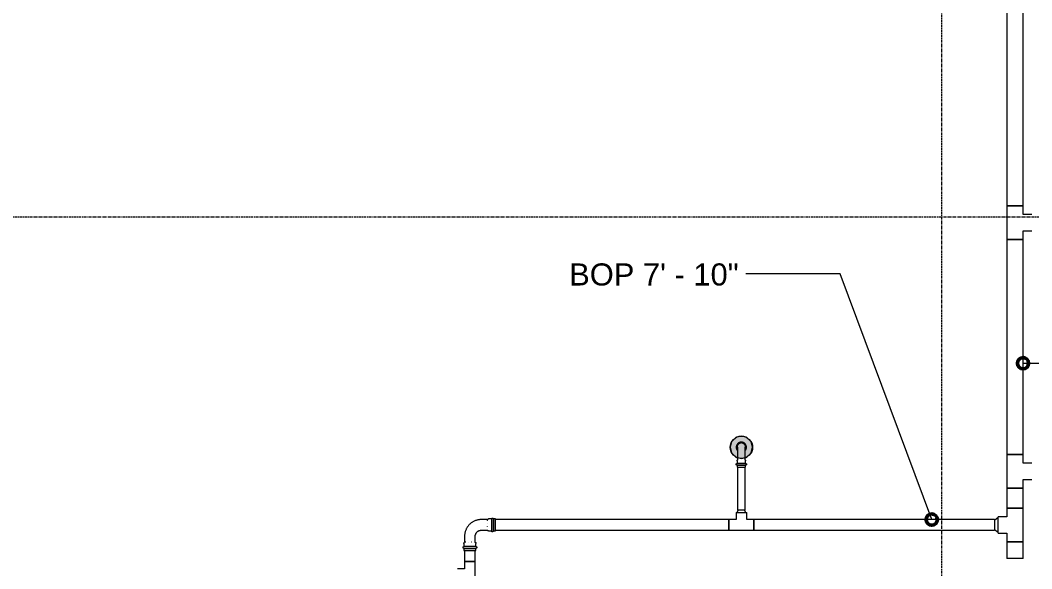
# Model space of a CAD drawing. Header units: inches. Extents: x -3679 to 241, y -496 to 1784.
# Drawn here: x -3246.1 to -3066, y 210.4 to 308 of the extents above; entities that cross this region are included whole.
import ezdxf

# ---------------------------------------------------------------- set-up
doc = ezdxf.new("R2010")
doc.units = ezdxf.units.IN
doc.header["$MEASUREMENT"] = 0
doc.linetypes.add('Grid Line', pattern=[0.875, 0.5, -0.125, 0.125, -0.125])
for name, color, linetype, lineweight in [('A-ANNO-NOTE', 250, 'Continuous', 9), ('G-ANNO-DIMS', 251, 'Continuous', 9), ('P-PIPE', 1, 'Continuous', 9), ('P-PIPE-CNTR', 1, 'Continuous', 9), ('S-GRID', 8, 'Continuous', 9)]:
    doc.layers.add(name, color=color, linetype=linetype, lineweight=lineweight)
doc.styles.add('Arial', font='arial.ttf', dxfattribs={"height": 3.934132})

# ---------------------------------------------------------------- blocks, each defined once
blk = doc.blocks.new('Victaulic-VicPress316-Elbow 90-45deg Style P568_P571 - Standard-V3-SECOND LEVEL')
at = {"layer": 'P-PIPE'}
for p, q in [((-1.06, 4.55), (-1.06, 4.17)), ((1.06, 4.55), (-1.06, 4.55)), ((-1.06, 4.17), (1.06, 4.17)), ((-1.06, 3.85), (-1.06, 3.29)), ((-1.06, 3.85), (1.06, 3.85)), ((1.06, 4.17), (1.06, 4.55)), ((1.06, 3.29), (1.06, 3.85)), ((-0.95, 3.13), (-0.95, 2.02)), ((-0.77, 3.07), (-0.75, 3.07)), ((-0.31, 3.07), (-0.29, 3.07)), ((0.29, 3.07), (0.31, 3.07)), ((0.75, 3.07), (0.77, 3.07)), ((0.95, 2.02), (0.95, 3.12)), ((-4.17, 1.06), (-4.55, 1.06)), ((-4.55, 1.06), (-4.55, -1.06)), ((-4.17, -1.06), (-4.17, 1.06)), ((-3.29, 1.06), (-3.85, 1.06)), ((-3.85, -1.06), (-3.85, 1.06)), ((-2.02, 0.95), (-3.12, 0.95)), ((-3.07, 0.75), (-3.07, 0.77)), ((-3.07, 0.29), (-3.07, 0.31)), ((-4.55, -1.06), (-4.17, -1.06)), ((-3.85, -1.06), (-3.29, -1.06)), ((-3.14, -0.95), (-2.02, -0.95)), ((-3.07, -0.31), (-3.07, -0.29)), ((-3.07, -0.77), (-3.07, -0.75))]:
    blk.add_line(p, q, dxfattribs=at)
at = {"layer": 'P-PIPE', "flags": 128}
for points in [[(-1.06, 3.85), (-1.07, 3.85), (-1.07, 3.85), (-1.08, 3.85), (-1.09, 3.85), (-1.09, 3.85), (-1.1, 3.85), (-1.1, 3.85), (-1.11, 3.85), (-1.12, 3.86), (-1.12, 3.86), (-1.13, 3.86), (-1.13, 3.86), (-1.14, 3.87), (-1.15, 3.87), (-1.15, 3.87), (-1.16, 3.88), (-1.16, 3.88), (-1.17, 3.89), (-1.17, 3.89), (-1.18, 3.9), (-1.18, 3.9), (-1.19, 3.91), (-1.19, 3.91), (-1.19, 3.92), (-1.2, 3.92), (-1.2, 3.93), (-1.2, 3.93), (-1.21, 3.94), (-1.21, 3.94), (-1.21, 3.95), (-1.21, 3.96), (-1.22, 3.96), (-1.22, 3.97), (-1.22, 3.98), (-1.22, 3.98), (-1.22, 3.99), (-1.22, 4), (-1.22, 4), (-1.22, 4.01), (-1.22, 4.01), (-1.22, 4.02), (-1.22, 4.03), (-1.22, 4.03), (-1.22, 4.04), (-1.22, 4.05), (-1.22, 4.05), (-1.22, 4.06), (-1.21, 4.07), (-1.21, 4.07), (-1.21, 4.08), (-1.21, 4.08), (-1.2, 4.09), (-1.2, 4.1), (-1.2, 4.1), (-1.19, 4.11), (-1.19, 4.11), (-1.18, 4.12), (-1.18, 4.12), (-1.17, 4.13), (-1.17, 4.13), (-1.17, 4.14), (-1.16, 4.14), (-1.15, 4.14), (-1.15, 4.15), (-1.14, 4.15), (-1.14, 4.15), (-1.13, 4.16), (-1.13, 4.16), (-1.12, 4.16), (-1.11, 4.16), (-1.11, 4.17), (-1.1, 4.17), (-1.1, 4.17), (-1.09, 4.17), (-1.08, 4.17), (-1.08, 4.17), (-1.07, 4.17), (-1.06, 4.17), (-1.06, 4.17)], [(1.06, 4.17), (1.06, 4.17), (1.06, 4.17), (1.05, 4.17), (1.05, 4.17), (1.04, 4.17), (1.03, 4.17), (1.02, 4.17), (1.01, 4.17), (0.99, 4.17), (0.98, 4.17), (0.96, 4.17), (0.94, 4.17), (0.92, 4.17), (0.9, 4.17), (0.87, 4.17), (0.85, 4.17), (0.82, 4.17), (0.8, 4.17), (0.77, 4.17), (0.74, 4.17), (0.71, 4.17), (0.67, 4.17), (0.64, 4.17), (0.61, 4.17), (0.57, 4.17), (0.54, 4.17), (0.5, 4.17), (0.46, 4.17), (0.42, 4.17), (0.38, 4.17), (0.34, 4.17), (0.3, 4.17), (0.26, 4.17), (0.22, 4.17), (0.18, 4.17), (0.14, 4.17), (0.1, 4.17), (0.05, 4.17), (0.01, 4.17), (-0.03, 4.17), (-0.07, 4.17), (-0.12, 4.17), (-0.16, 4.17), (-0.2, 4.17), (-0.24, 4.17), (-0.28, 4.17), (-0.32, 4.17), (-0.36, 4.17), (-0.4, 4.17), (-0.44, 4.17), (-0.48, 4.17), (-0.52, 4.17), (-0.55, 4.17), (-0.59, 4.17), (-0.62, 4.17), (-0.66, 4.17), (-0.69, 4.17), (-0.72, 4.17), (-0.75, 4.17), (-0.78, 4.17), (-0.81, 4.17), (-0.84, 4.17), (-0.86, 4.17), (-0.88, 4.17), (-0.91, 4.17), (-0.93, 4.17), (-0.95, 4.17), (-0.97, 4.17), (-0.98, 4.17), (-1, 4.17), (-1.01, 4.17), (-1.02, 4.17), (-1.03, 4.17), (-1.04, 4.17), (-1.05, 4.17), (-1.05, 4.17), (-1.06, 4.17), (-1.06, 4.17), (-1.06, 4.17)], [(-1.06, 4.17), (-1.06, 4.17), (-1.06, 4.17), (-1.05, 4.17), (-1.05, 4.17), (-1.04, 4.17), (-1.03, 4.17), (-1.02, 4.17)], [(-1.06, 3.85), (-1.06, 3.85), (-1.06, 3.85), (-1.05, 3.85), (-1.05, 3.85), (-1.04, 3.85), (-1.03, 3.85), (-1.02, 3.85), (-1.01, 3.85), (-0.99, 3.85), (-0.98, 3.85), (-0.96, 3.85), (-0.94, 3.85), (-0.92, 3.85), (-0.9, 3.85), (-0.87, 3.85), (-0.85, 3.85), (-0.82, 3.85), (-0.8, 3.85), (-0.77, 3.85), (-0.74, 3.85), (-0.71, 3.85), (-0.67, 3.85), (-0.64, 3.85), (-0.61, 3.85), (-0.57, 3.85), (-0.54, 3.85), (-0.5, 3.85), (-0.46, 3.85), (-0.42, 3.85), (-0.38, 3.85), (-0.34, 3.85), (-0.3, 3.85), (-0.26, 3.85), (-0.22, 3.85), (-0.18, 3.85), (-0.14, 3.85), (-0.1, 3.85), (-0.05, 3.85), (-0.01, 3.85), (0.03, 3.85), (0.07, 3.85), (0.12, 3.85), (0.16, 3.85), (0.2, 3.85), (0.24, 3.85), (0.28, 3.85), (0.32, 3.85), (0.36, 3.85), (0.4, 3.85), (0.44, 3.85), (0.48, 3.85), (0.52, 3.85), (0.55, 3.85), (0.59, 3.85), (0.62, 3.85), (0.66, 3.85), (0.69, 3.85), (0.72, 3.85), (0.75, 3.85), (0.78, 3.85), (0.81, 3.85), (0.84, 3.85), (0.86, 3.85), (0.88, 3.85), (0.91, 3.85), (0.93, 3.85), (0.95, 3.85), (0.97, 3.85), (0.98, 3.85), (1, 3.85), (1.01, 3.85), (1.02, 3.85), (1.03, 3.85), (1.04, 3.85), (1.05, 3.85), (1.05, 3.85), (1.06, 3.85), (1.06, 3.85), (1.06, 3.85)], [(-1.02, 3.85), (-1.03, 3.85), (-1.04, 3.85), (-1.05, 3.85), (-1.05, 3.85), (-1.06, 3.85), (-1.06, 3.85), (-1.06, 3.85)], [(1.02, 4.17), (1.03, 4.17), (1.04, 4.17), (1.05, 4.17), (1.05, 4.17), (1.06, 4.17), (1.06, 4.17), (1.06, 4.17)], [(1.06, 3.85), (1.06, 3.85), (1.06, 3.85), (1.05, 3.85), (1.05, 3.85), (1.04, 3.85), (1.03, 3.85), (1.02, 3.85)], [(1.06, 4.17), (1.07, 4.17), (1.07, 4.17), (1.08, 4.17), (1.09, 4.17), (1.09, 4.17), (1.1, 4.17), (1.1, 4.17), (1.11, 4.17), (1.12, 4.16), (1.12, 4.16), (1.13, 4.16), (1.13, 4.16), (1.14, 4.15), (1.15, 4.15), (1.15, 4.15), (1.16, 4.14), (1.16, 4.14), (1.17, 4.13), (1.17, 4.13), (1.18, 4.12), (1.18, 4.12), (1.19, 4.11), (1.19, 4.11), (1.19, 4.1), (1.2, 4.1), (1.2, 4.09), (1.2, 4.09), (1.21, 4.08), (1.21, 4.08), (1.21, 4.07), (1.21, 4.06), (1.22, 4.06), (1.22, 4.05), (1.22, 4.04), (1.22, 4.04), (1.22, 4.03), (1.22, 4.02), (1.22, 4.02), (1.22, 4.01), (1.22, 4.01), (1.22, 4), (1.22, 3.99), (1.22, 3.99), (1.22, 3.98), (1.22, 3.97), (1.22, 3.97), (1.22, 3.96), (1.21, 3.95), (1.21, 3.95), (1.21, 3.94), (1.21, 3.94), (1.2, 3.93), (1.2, 3.92), (1.2, 3.92), (1.19, 3.91), (1.19, 3.91), (1.18, 3.9), (1.18, 3.9), (1.17, 3.89), (1.17, 3.89), (1.17, 3.88), (1.16, 3.88), (1.15, 3.88), (1.15, 3.87), (1.14, 3.87), (1.14, 3.87), (1.13, 3.86), (1.13, 3.86), (1.12, 3.86), (1.11, 3.86), (1.11, 3.85), (1.1, 3.85), (1.1, 3.85), (1.09, 3.85), (1.08, 3.85), (1.08, 3.85), (1.07, 3.85), (1.06, 3.85), (1.06, 3.85)], [(-0.95, 2.02), (-0.95, 1.97), (-0.95, 1.93), (-0.96, 1.89), (-0.96, 1.85), (-0.97, 1.8), (-0.98, 1.76), (-0.99, 1.72), (-1, 1.68), (-1.02, 1.64), (-1.03, 1.6), (-1.05, 1.56), (-1.07, 1.52), (-1.09, 1.49), (-1.11, 1.45), (-1.14, 1.41), (-1.16, 1.38), (-1.19, 1.35), (-1.21, 1.31), (-1.24, 1.28), (-1.27, 1.25), (-1.3, 1.22), (-1.34, 1.19), (-1.37, 1.17), (-1.4, 1.14), (-1.44, 1.12), (-1.48, 1.1), (-1.51, 1.08), (-1.55, 1.06), (-1.59, 1.04), (-1.63, 1.02), (-1.67, 1.01), (-1.71, 0.99), (-1.75, 0.98), (-1.79, 0.97), (-1.83, 0.97), (-1.88, 0.96), (-1.92, 0.95), (-1.96, 0.95), (-2, 0.95), (-2.02, 0.95)], [(-2.02, -0.95), (-1.9, -0.95), (-1.78, -0.94), (-1.66, -0.93), (-1.54, -0.91), (-1.43, -0.89), (-1.31, -0.87), (-1.2, -0.83), (-1.08, -0.8), (-0.97, -0.76), (-0.86, -0.72), (-0.75, -0.67), (-0.65, -0.61), (-0.54, -0.56), (-0.44, -0.5), (-0.34, -0.43), (-0.24, -0.36), (-0.15, -0.29), (-0.06, -0.21), (0.03, -0.13), (0.11, -0.05), (0.19, 0.04), (0.27, 0.13), (0.34, 0.22), (0.41, 0.31), (0.48, 0.41), (0.54, 0.51), (0.6, 0.62), (0.65, 0.72), (0.7, 0.83), (0.75, 0.94), (0.79, 1.05), (0.83, 1.17), (0.86, 1.28), (0.88, 1.39), (0.91, 1.51), (0.92, 1.63), (0.94, 1.75), (0.95, 1.86), (0.95, 1.98), (0.95, 2.02)], [(-0.95, 3.07), (-0.96, 3.08), (-0.97, 3.08), (-0.97, 3.09), (-0.98, 3.1), (-0.99, 3.11), (-1, 3.12), (-1, 3.12), (-1.01, 3.13), (-1.02, 3.14), (-1.02, 3.15), (-1.03, 3.16), (-1.03, 3.17), (-1.04, 3.18), (-1.04, 3.19), (-1.04, 3.2), (-1.05, 3.21), (-1.05, 3.22), (-1.05, 3.23), (-1.06, 3.24), (-1.06, 3.25), (-1.06, 3.27), (-1.06, 3.28), (-1.06, 3.29), (-1.06, 3.29)], [(1.06, 3.29), (1.06, 3.28), (1.06, 3.27), (1.06, 3.26), (1.06, 3.25), (1.05, 3.23), (1.05, 3.22), (1.05, 3.21), (1.05, 3.2), (1.04, 3.19), (1.04, 3.18), (1.03, 3.17), (1.03, 3.16), (1.02, 3.15), (1.02, 3.14), (1.01, 3.14), (1.01, 3.13), (1, 3.12), (0.99, 3.11), (0.98, 3.1), (0.98, 3.09), (0.97, 3.09), (0.96, 3.08), (0.95, 3.07), (0.95, 3.07)], [(-4.17, 1.06), (-4.17, 1.07), (-4.17, 1.07), (-4.17, 1.08), (-4.17, 1.09), (-4.17, 1.09), (-4.17, 1.1), (-4.17, 1.1), (-4.17, 1.11), (-4.16, 1.12), (-4.16, 1.12), (-4.16, 1.13), (-4.16, 1.13), (-4.15, 1.14), (-4.15, 1.15), (-4.15, 1.15), (-4.14, 1.16), (-4.14, 1.16), (-4.13, 1.17), (-4.13, 1.17), (-4.12, 1.18), (-4.12, 1.18), (-4.11, 1.19), (-4.11, 1.19), (-4.1, 1.19), (-4.1, 1.2), (-4.09, 1.2), (-4.09, 1.2), (-4.08, 1.21), (-4.08, 1.21), (-4.07, 1.21), (-4.06, 1.21), (-4.06, 1.22), (-4.05, 1.22), (-4.04, 1.22), (-4.04, 1.22), (-4.03, 1.22), (-4.02, 1.22), (-4.02, 1.22), (-4.01, 1.22), (-4.01, 1.22), (-4, 1.22), (-3.99, 1.22), (-3.99, 1.22), (-3.98, 1.22), (-3.97, 1.22), (-3.97, 1.22), (-3.96, 1.22), (-3.95, 1.21), (-3.95, 1.21), (-3.94, 1.21), (-3.94, 1.21), (-3.93, 1.2), (-3.92, 1.2), (-3.92, 1.2), (-3.91, 1.19), (-3.91, 1.19), (-3.9, 1.18), (-3.9, 1.18), (-3.89, 1.17), (-3.89, 1.17), (-3.88, 1.17), (-3.88, 1.16), (-3.88, 1.15), (-3.87, 1.15), (-3.87, 1.14), (-3.87, 1.14), (-3.86, 1.13), (-3.86, 1.13), (-3.86, 1.12), (-3.86, 1.11), (-3.85, 1.11), (-3.85, 1.1), (-3.85, 1.1), (-3.85, 1.09), (-3.85, 1.08), (-3.85, 1.08), (-3.85, 1.07), (-3.85, 1.06), (-3.85, 1.06)], [(-4.17, 1.06), (-4.17, 1.06), (-4.17, 1.06), (-4.17, 1.05), (-4.17, 1.05), (-4.17, 1.04), (-4.17, 1.03), (-4.17, 1.02), (-4.17, 1.01), (-4.17, 0.99), (-4.17, 0.98), (-4.17, 0.96), (-4.17, 0.94), (-4.17, 0.92), (-4.17, 0.9), (-4.17, 0.87), (-4.17, 0.85), (-4.17, 0.82), (-4.17, 0.8), (-4.17, 0.77), (-4.17, 0.74), (-4.17, 0.71), (-4.17, 0.67), (-4.17, 0.64), (-4.17, 0.61), (-4.17, 0.57), (-4.17, 0.54), (-4.17, 0.5), (-4.17, 0.46), (-4.17, 0.42), (-4.17, 0.38), (-4.17, 0.34), (-4.17, 0.3), (-4.17, 0.26), (-4.17, 0.22), (-4.17, 0.18), (-4.17, 0.14), (-4.17, 0.1), (-4.17, 0.05), (-4.17, 0.01), (-4.17, -0.03), (-4.17, -0.07), (-4.17, -0.12), (-4.17, -0.16), (-4.17, -0.2), (-4.17, -0.24), (-4.17, -0.28), (-4.17, -0.32), (-4.17, -0.36), (-4.17, -0.4), (-4.17, -0.44), (-4.17, -0.48), (-4.17, -0.52), (-4.17, -0.55), (-4.17, -0.59), (-4.17, -0.62), (-4.17, -0.66), (-4.17, -0.69), (-4.17, -0.72), (-4.17, -0.75), (-4.17, -0.78), (-4.17, -0.81), (-4.17, -0.84), (-4.17, -0.86), (-4.17, -0.88), (-4.17, -0.91), (-4.17, -0.93), (-4.17, -0.95), (-4.17, -0.97), (-4.17, -0.98), (-4.17, -1), (-4.17, -1.01), (-4.17, -1.02), (-4.17, -1.03), (-4.17, -1.04), (-4.17, -1.05), (-4.17, -1.05), (-4.17, -1.06), (-4.17, -1.06), (-4.17, -1.06)], [(-4.17, 1.02), (-4.17, 1.03), (-4.17, 1.04), (-4.17, 1.05), (-4.17, 1.05), (-4.17, 1.06), (-4.17, 1.06), (-4.17, 1.06)], [(-3.85, -1.06), (-3.85, -1.06), (-3.85, -1.06), (-3.85, -1.05), (-3.85, -1.05), (-3.85, -1.04), (-3.85, -1.03), (-3.85, -1.02), (-3.85, -1.01), (-3.85, -0.99), (-3.85, -0.98), (-3.85, -0.96), (-3.85, -0.94), (-3.85, -0.92), (-3.85, -0.9), (-3.85, -0.87), (-3.85, -0.85), (-3.85, -0.82), (-3.85, -0.8), (-3.85, -0.77), (-3.85, -0.74), (-3.85, -0.71), (-3.85, -0.67), (-3.85, -0.64), (-3.85, -0.61), (-3.85, -0.57), (-3.85, -0.54), (-3.85, -0.5), (-3.85, -0.46), (-3.85, -0.42), (-3.85, -0.38), (-3.85, -0.34), (-3.85, -0.3), (-3.85, -0.26), (-3.85, -0.22), (-3.85, -0.18), (-3.85, -0.14), (-3.85, -0.1), (-3.85, -0.05), (-3.85, -0.01), (-3.85, 0.03), (-3.85, 0.07), (-3.85, 0.12), (-3.85, 0.16), (-3.85, 0.2), (-3.85, 0.24), (-3.85, 0.28), (-3.85, 0.32), (-3.85, 0.36), (-3.85, 0.4), (-3.85, 0.44), (-3.85, 0.48), (-3.85, 0.52), (-3.85, 0.55), (-3.85, 0.59), (-3.85, 0.62), (-3.85, 0.66), (-3.85, 0.69), (-3.85, 0.72), (-3.85, 0.75), (-3.85, 0.78), (-3.85, 0.81), (-3.85, 0.84), (-3.85, 0.86), (-3.85, 0.88), (-3.85, 0.91), (-3.85, 0.93), (-3.85, 0.95), (-3.85, 0.97), (-3.85, 0.98), (-3.85, 1), (-3.85, 1.01), (-3.85, 1.02), (-3.85, 1.03), (-3.85, 1.04), (-3.85, 1.05), (-3.85, 1.05), (-3.85, 1.06), (-3.85, 1.06), (-3.85, 1.06)], [(-3.85, 1.06), (-3.85, 1.06), (-3.85, 1.06), (-3.85, 1.05), (-3.85, 1.05), (-3.85, 1.04), (-3.85, 1.03), (-3.85, 1.02)], [(-3.29, 1.06), (-3.28, 1.06), (-3.27, 1.06), (-3.26, 1.06), (-3.25, 1.06), (-3.23, 1.05), (-3.22, 1.05), (-3.21, 1.05), (-3.2, 1.05), (-3.19, 1.04), (-3.18, 1.04), (-3.17, 1.03), (-3.16, 1.03), (-3.15, 1.02), (-3.14, 1.02), (-3.14, 1.01), (-3.13, 1.01), (-3.12, 1), (-3.11, 0.99), (-3.1, 0.98), (-3.09, 0.98), (-3.09, 0.97), (-3.08, 0.96), (-3.07, 0.95), (-3.07, 0.95)], [(-4.17, -1.06), (-4.17, -1.06), (-4.17, -1.06), (-4.17, -1.05), (-4.17, -1.05), (-4.17, -1.04), (-4.17, -1.03), (-4.17, -1.02)], [(-3.85, -1.06), (-3.85, -1.07), (-3.85, -1.07), (-3.85, -1.08), (-3.85, -1.09), (-3.85, -1.09), (-3.85, -1.1), (-3.85, -1.1), (-3.85, -1.11), (-3.86, -1.12), (-3.86, -1.12), (-3.86, -1.13), (-3.86, -1.13), (-3.87, -1.14), (-3.87, -1.15), (-3.87, -1.15), (-3.88, -1.16), (-3.88, -1.16), (-3.89, -1.17), (-3.89, -1.17), (-3.9, -1.18), (-3.9, -1.18), (-3.91, -1.19), (-3.91, -1.19), (-3.92, -1.19), (-3.92, -1.2), (-3.93, -1.2), (-3.93, -1.2), (-3.94, -1.21), (-3.94, -1.21), (-3.95, -1.21), (-3.96, -1.21), (-3.96, -1.22), (-3.97, -1.22), (-3.98, -1.22), (-3.98, -1.22), (-3.99, -1.22), (-4, -1.22), (-4, -1.22), (-4.01, -1.22), (-4.01, -1.22), (-4.02, -1.22), (-4.03, -1.22), (-4.03, -1.22), (-4.04, -1.22), (-4.05, -1.22), (-4.05, -1.22), (-4.06, -1.22), (-4.07, -1.21), (-4.07, -1.21), (-4.08, -1.21), (-4.08, -1.21), (-4.09, -1.2), (-4.1, -1.2), (-4.1, -1.2), (-4.11, -1.19), (-4.11, -1.19), (-4.12, -1.18), (-4.12, -1.18), (-4.13, -1.17), (-4.13, -1.17), (-4.14, -1.17), (-4.14, -1.16), (-4.14, -1.15), (-4.15, -1.15), (-4.15, -1.14), (-4.15, -1.14), (-4.16, -1.13), (-4.16, -1.13), (-4.16, -1.12), (-4.16, -1.11), (-4.17, -1.11), (-4.17, -1.1), (-4.17, -1.1), (-4.17, -1.09), (-4.17, -1.08), (-4.17, -1.08), (-4.17, -1.07), (-4.17, -1.06), (-4.17, -1.06)], [(-3.85, -1.02), (-3.85, -1.03), (-3.85, -1.04), (-3.85, -1.05), (-3.85, -1.05), (-3.85, -1.06), (-3.85, -1.06), (-3.85, -1.06)], [(-3.07, -0.95), (-3.08, -0.96), (-3.08, -0.97), (-3.09, -0.97), (-3.1, -0.98), (-3.11, -0.99), (-3.12, -1), (-3.12, -1), (-3.13, -1.01), (-3.14, -1.02), (-3.15, -1.02), (-3.16, -1.03), (-3.17, -1.03), (-3.18, -1.04), (-3.19, -1.04), (-3.2, -1.04), (-3.21, -1.05), (-3.22, -1.05), (-3.23, -1.05), (-3.24, -1.06), (-3.25, -1.06), (-3.27, -1.06), (-3.28, -1.06), (-3.29, -1.06), (-3.29, -1.06)]]:
    blk.add_lwpolyline(points, dxfattribs=at)
blk = doc.blocks.new('Victaulic-VicPress316-Elbow 90-45deg Style P568_P571 - Standard-523083-SECOND LEVEL')
at = {"layer": 'P-PIPE'}
for p, q in [((-3178.39, 1232.42), (-3178.39, 1231.96)), ((-3178.28, 1233.46), (-3178.28, 1232.57)), ((-3176.97, 1232.57), (-3176.97, 1233.46)), ((-3176.86, 1231.96), (-3176.86, 1232.42)), ((-3177.63, 1231.96), (-3178.39, 1231.96)), ((-3178.39, 1231.67), (-3178.39, 1231.33)), ((-3177.63, 1231.67), (-3178.39, 1231.67)), ((-3178.39, 1231.33), (-3177.63, 1231.33)), ((-3176.86, 1231.96), (-3177.63, 1231.96)), ((-3176.86, 1231.67), (-3177.63, 1231.67)), ((-3177.63, 1231.33), (-3176.86, 1231.33)), ((-3176.86, 1231.33), (-3176.86, 1231.67))]:
    blk.add_line(p, q, dxfattribs=at)
at = {"layer": 'P-PIPE', "flags": 128}
for points in [[(-3177.63, 1235.77), (-3177.66, 1235.77), (-3177.7, 1235.76), (-3177.73, 1235.76), (-3177.77, 1235.76), (-3177.81, 1235.75), (-3177.84, 1235.74), (-3177.88, 1235.73), (-3177.91, 1235.72), (-3177.95, 1235.71), (-3177.98, 1235.69), (-3178.01, 1235.68), (-3178.05, 1235.66), (-3178.08, 1235.65), (-3178.11, 1235.63), (-3178.14, 1235.61), (-3178.17, 1235.59), (-3178.2, 1235.56), (-3178.23, 1235.54), (-3178.25, 1235.52), (-3178.28, 1235.49), (-3178.3, 1235.46), (-3178.33, 1235.44), (-3178.35, 1235.41), (-3178.37, 1235.38), (-3178.39, 1235.35), (-3178.41, 1235.32), (-3178.43, 1235.28), (-3178.45, 1235.25), (-3178.46, 1235.22), (-3178.48, 1235.19), (-3178.49, 1235.15), (-3178.5, 1235.12), (-3178.51, 1235.08), (-3178.52, 1235.05), (-3178.52, 1235.01), (-3178.53, 1234.97), (-3178.53, 1234.94), (-3178.54, 1234.9), (-3178.54, 1234.86), (-3178.54, 1234.83), (-3178.53, 1234.79), (-3178.53, 1234.76), (-3178.53, 1234.72), (-3178.52, 1234.68), (-3178.51, 1234.65), (-3178.5, 1234.61), (-3178.49, 1234.58), (-3178.48, 1234.54), (-3178.47, 1234.51), (-3178.45, 1234.48), (-3178.44, 1234.44), (-3178.42, 1234.41), (-3178.4, 1234.38), (-3178.38, 1234.35), (-3178.36, 1234.32), (-3178.34, 1234.29), (-3178.32, 1234.26), (-3178.29, 1234.23)], [(-3176.97, 1234.22), (-3176.95, 1234.25), (-3176.92, 1234.27), (-3176.9, 1234.3), (-3176.88, 1234.33), (-3176.86, 1234.36), (-3176.84, 1234.39), (-3176.82, 1234.42), (-3176.8, 1234.46), (-3176.79, 1234.49), (-3176.77, 1234.52), (-3176.76, 1234.56), (-3176.75, 1234.59), (-3176.74, 1234.63), (-3176.73, 1234.66), (-3176.73, 1234.7), (-3176.72, 1234.74), (-3176.72, 1234.77), (-3176.71, 1234.81), (-3176.71, 1234.85), (-3176.71, 1234.88), (-3176.72, 1234.92), (-3176.72, 1234.95), (-3176.72, 1234.99), (-3176.73, 1235.03), (-3176.74, 1235.06), (-3176.75, 1235.1), (-3176.76, 1235.13), (-3176.77, 1235.17), (-3176.78, 1235.2), (-3176.8, 1235.23), (-3176.81, 1235.27), (-3176.83, 1235.3), (-3176.85, 1235.33), (-3176.87, 1235.36), (-3176.89, 1235.39), (-3176.91, 1235.42), (-3176.93, 1235.45), (-3176.96, 1235.48), (-3176.98, 1235.5), (-3177.01, 1235.53), (-3177.04, 1235.55), (-3177.06, 1235.57), (-3177.09, 1235.6), (-3177.12, 1235.62), (-3177.15, 1235.64), (-3177.19, 1235.65), (-3177.22, 1235.67), (-3177.25, 1235.69), (-3177.29, 1235.7), (-3177.32, 1235.71), (-3177.35, 1235.73), (-3177.39, 1235.74), (-3177.42, 1235.74), (-3177.46, 1235.75), (-3177.5, 1235.76), (-3177.53, 1235.76), (-3177.57, 1235.77), (-3177.61, 1235.77), (-3177.63, 1235.77)], [(-3177.63, 1235.62), (-3177.66, 1235.62), (-3177.69, 1235.62), (-3177.72, 1235.62), (-3177.75, 1235.61), (-3177.78, 1235.61), (-3177.81, 1235.6), (-3177.84, 1235.59), (-3177.87, 1235.58), (-3177.9, 1235.57), (-3177.92, 1235.56), (-3177.95, 1235.55), (-3177.98, 1235.53), (-3178.01, 1235.52), (-3178.03, 1235.5), (-3178.06, 1235.49), (-3178.08, 1235.47), (-3178.11, 1235.45), (-3178.13, 1235.43), (-3178.15, 1235.41), (-3178.17, 1235.39), (-3178.2, 1235.37), (-3178.22, 1235.34), (-3178.23, 1235.32), (-3178.25, 1235.29), (-3178.27, 1235.27), (-3178.29, 1235.24), (-3178.3, 1235.22), (-3178.31, 1235.19), (-3178.33, 1235.16), (-3178.34, 1235.13), (-3178.35, 1235.1), (-3178.36, 1235.07), (-3178.37, 1235.05), (-3178.37, 1235.02), (-3178.38, 1234.99), (-3178.38, 1234.95), (-3178.39, 1234.92), (-3178.39, 1234.89), (-3178.39, 1234.86), (-3178.39, 1234.83), (-3178.39, 1234.8), (-3178.39, 1234.77), (-3178.38, 1234.74), (-3178.38, 1234.71), (-3178.37, 1234.68), (-3178.36, 1234.65), (-3178.36, 1234.62), (-3178.35, 1234.59), (-3178.33, 1234.56), (-3178.32, 1234.54), (-3178.31, 1234.51), (-3178.29, 1234.48), (-3178.28, 1234.46)], [(-3178.28, 1234.85), (-3178.28, 1234.85), (-3178.28, 1234.85), (-3178.28, 1234.84), (-3178.28, 1234.84), (-3178.28, 1234.83), (-3178.28, 1234.81), (-3178.28, 1234.8), (-3178.28, 1234.78), (-3178.28, 1234.77), (-3178.28, 1234.74), (-3178.28, 1234.72), (-3178.28, 1234.7), (-3178.28, 1234.67), (-3178.28, 1234.64), (-3178.28, 1234.61), (-3178.28, 1234.58), (-3178.28, 1234.55), (-3178.28, 1234.51), (-3178.28, 1234.47), (-3178.28, 1234.43), (-3178.28, 1234.39), (-3178.28, 1234.35), (-3178.28, 1234.31), (-3178.28, 1234.26), (-3178.28, 1234.21), (-3178.28, 1234.17), (-3178.28, 1234.12), (-3178.28, 1234.07), (-3178.28, 1234.02), (-3178.28, 1233.97), (-3178.28, 1233.91), (-3178.28, 1233.86), (-3178.28, 1233.81), (-3178.28, 1233.75), (-3178.28, 1233.7), (-3178.28, 1233.64), (-3178.28, 1233.59), (-3178.28, 1233.53), (-3178.28, 1233.48), (-3178.28, 1233.46)], [(-3176.96, 1234.47), (-3176.95, 1234.49), (-3176.94, 1234.52), (-3176.92, 1234.55), (-3176.91, 1234.58), (-3176.9, 1234.61), (-3176.89, 1234.64), (-3176.88, 1234.66), (-3176.88, 1234.69), (-3176.87, 1234.72), (-3176.87, 1234.75), (-3176.86, 1234.79), (-3176.86, 1234.82), (-3176.86, 1234.85), (-3176.86, 1234.88), (-3176.86, 1234.91), (-3176.86, 1234.94), (-3176.87, 1234.97), (-3176.87, 1235), (-3176.88, 1235.03), (-3176.89, 1235.06), (-3176.89, 1235.09), (-3176.9, 1235.12), (-3176.92, 1235.15), (-3176.93, 1235.17), (-3176.94, 1235.2), (-3176.96, 1235.23), (-3176.97, 1235.25), (-3176.99, 1235.28), (-3177.01, 1235.31), (-3177.02, 1235.33), (-3177.04, 1235.35), (-3177.06, 1235.38), (-3177.09, 1235.4), (-3177.11, 1235.42), (-3177.13, 1235.44), (-3177.15, 1235.46), (-3177.18, 1235.48), (-3177.2, 1235.5), (-3177.23, 1235.51), (-3177.26, 1235.53), (-3177.28, 1235.54), (-3177.31, 1235.55), (-3177.34, 1235.57), (-3177.37, 1235.58), (-3177.4, 1235.59), (-3177.43, 1235.6), (-3177.46, 1235.6), (-3177.49, 1235.61), (-3177.52, 1235.61), (-3177.55, 1235.62), (-3177.58, 1235.62), (-3177.61, 1235.62), (-3177.63, 1235.62)], [(-3176.97, 1233.46), (-3176.97, 1233.52), (-3176.97, 1233.57), (-3176.97, 1233.63), (-3176.97, 1233.68), (-3176.97, 1233.74), (-3176.97, 1233.79), (-3176.97, 1233.85), (-3176.97, 1233.9), (-3176.97, 1233.95), (-3176.97, 1234), (-3176.97, 1234.06), (-3176.97, 1234.11), (-3176.97, 1234.15), (-3176.97, 1234.2), (-3176.97, 1234.25), (-3176.97, 1234.29), (-3176.97, 1234.34), (-3176.97, 1234.38), (-3176.97, 1234.42), (-3176.97, 1234.46), (-3176.97, 1234.5), (-3176.97, 1234.54), (-3176.97, 1234.57), (-3176.97, 1234.6), (-3176.97, 1234.63), (-3176.97, 1234.66), (-3176.97, 1234.69), (-3176.97, 1234.72), (-3176.97, 1234.74), (-3176.97, 1234.76), (-3176.97, 1234.78), (-3176.97, 1234.8), (-3176.97, 1234.81), (-3176.97, 1234.82), (-3176.97, 1234.83), (-3176.97, 1234.84), (-3176.97, 1234.85), (-3176.97, 1234.85), (-3176.97, 1234.85), (-3176.97, 1234.85)], [(-3178.39, 1232.42), (-3178.39, 1232.43), (-3178.39, 1232.44), (-3178.39, 1232.45), (-3178.39, 1232.46), (-3178.39, 1232.47), (-3178.38, 1232.48), (-3178.38, 1232.49), (-3178.38, 1232.5), (-3178.37, 1232.51), (-3178.37, 1232.52), (-3178.37, 1232.53), (-3178.36, 1232.54), (-3178.36, 1232.55), (-3178.35, 1232.56), (-3178.34, 1232.57), (-3178.34, 1232.58), (-3178.33, 1232.59), (-3178.32, 1232.6), (-3178.32, 1232.6), (-3178.31, 1232.61), (-3178.3, 1232.62), (-3178.29, 1232.63), (-3178.28, 1232.63), (-3178.28, 1232.63)], [(-3176.97, 1232.63), (-3176.96, 1232.63), (-3176.95, 1232.62), (-3176.94, 1232.61), (-3176.93, 1232.61), (-3176.93, 1232.6), (-3176.92, 1232.59), (-3176.91, 1232.58), (-3176.91, 1232.57), (-3176.9, 1232.56), (-3176.9, 1232.55), (-3176.89, 1232.54), (-3176.89, 1232.53), (-3176.88, 1232.52), (-3176.88, 1232.51), (-3176.87, 1232.5), (-3176.87, 1232.49), (-3176.87, 1232.48), (-3176.86, 1232.47), (-3176.86, 1232.46), (-3176.86, 1232.45), (-3176.86, 1232.44), (-3176.86, 1232.43), (-3176.86, 1232.42), (-3176.86, 1232.42)], [(-3178.39, 1231.67), (-3178.4, 1231.67), (-3178.4, 1231.67), (-3178.41, 1231.67), (-3178.41, 1231.68), (-3178.42, 1231.68), (-3178.43, 1231.68), (-3178.43, 1231.68), (-3178.44, 1231.68), (-3178.44, 1231.68), (-3178.45, 1231.68), (-3178.45, 1231.69), (-3178.46, 1231.69), (-3178.46, 1231.69), (-3178.47, 1231.7), (-3178.47, 1231.7), (-3178.48, 1231.7), (-3178.48, 1231.71), (-3178.49, 1231.71), (-3178.49, 1231.71), (-3178.5, 1231.72), (-3178.5, 1231.72), (-3178.5, 1231.73), (-3178.51, 1231.73), (-3178.51, 1231.74), (-3178.51, 1231.74), (-3178.52, 1231.75), (-3178.52, 1231.75), (-3178.52, 1231.76), (-3178.52, 1231.76), (-3178.53, 1231.77), (-3178.53, 1231.77), (-3178.53, 1231.78), (-3178.53, 1231.78), (-3178.53, 1231.79), (-3178.53, 1231.79), (-3178.54, 1231.8), (-3178.54, 1231.81), (-3178.54, 1231.81), (-3178.54, 1231.82), (-3178.54, 1231.82), (-3178.54, 1231.83), (-3178.54, 1231.83), (-3178.54, 1231.84), (-3178.53, 1231.85), (-3178.53, 1231.85), (-3178.53, 1231.86), (-3178.53, 1231.86), (-3178.53, 1231.87), (-3178.53, 1231.87), (-3178.52, 1231.88), (-3178.52, 1231.88), (-3178.52, 1231.89), (-3178.52, 1231.89), (-3178.51, 1231.9), (-3178.51, 1231.9), (-3178.51, 1231.91), (-3178.5, 1231.91), (-3178.5, 1231.92), (-3178.49, 1231.92), (-3178.49, 1231.93), (-3178.49, 1231.93), (-3178.48, 1231.93), (-3178.48, 1231.94), (-3178.47, 1231.94), (-3178.47, 1231.94), (-3178.46, 1231.95), (-3178.46, 1231.95), (-3178.45, 1231.95), (-3178.45, 1231.95), (-3178.44, 1231.96), (-3178.43, 1231.96), (-3178.43, 1231.96), (-3178.42, 1231.96), (-3178.42, 1231.96), (-3178.41, 1231.96), (-3178.41, 1231.96), (-3178.4, 1231.96), (-3178.39, 1231.96), (-3178.39, 1231.96)], [(-3177.63, 1231.96), (-3177.66, 1231.96), (-3177.69, 1231.96), (-3177.72, 1231.96), (-3177.75, 1231.96), (-3177.78, 1231.96), (-3177.81, 1231.96), (-3177.84, 1231.96), (-3177.87, 1231.96), (-3177.9, 1231.96), (-3177.92, 1231.96), (-3177.95, 1231.96), (-3177.98, 1231.96), (-3178.01, 1231.96), (-3178.03, 1231.96), (-3178.06, 1231.96), (-3178.08, 1231.96), (-3178.11, 1231.96), (-3178.13, 1231.96), (-3178.15, 1231.96), (-3178.17, 1231.96), (-3178.2, 1231.96), (-3178.22, 1231.96), (-3178.23, 1231.96), (-3178.25, 1231.96), (-3178.27, 1231.96), (-3178.29, 1231.96), (-3178.3, 1231.96), (-3178.31, 1231.96), (-3178.33, 1231.96), (-3178.34, 1231.96), (-3178.35, 1231.96), (-3178.36, 1231.96), (-3178.37, 1231.96), (-3178.37, 1231.96), (-3178.38, 1231.96), (-3178.38, 1231.96), (-3178.39, 1231.96), (-3178.39, 1231.96), (-3178.39, 1231.96), (-3178.39, 1231.96)], [(-3178.39, 1231.96), (-3178.39, 1231.96), (-3178.39, 1231.96), (-3178.39, 1231.96), (-3178.38, 1231.96), (-3178.38, 1231.96), (-3178.37, 1231.96), (-3178.36, 1231.96), (-3178.35, 1231.96)], [(-3178.35, 1231.67), (-3178.36, 1231.67), (-3178.37, 1231.67), (-3178.37, 1231.67), (-3178.38, 1231.67), (-3178.38, 1231.67), (-3178.39, 1231.67), (-3178.39, 1231.67), (-3178.39, 1231.67), (-3178.39, 1231.67)], [(-3178.39, 1231.67), (-3178.39, 1231.67), (-3178.39, 1231.67), (-3178.39, 1231.67), (-3178.38, 1231.67), (-3178.38, 1231.67), (-3178.37, 1231.67), (-3178.36, 1231.67), (-3178.35, 1231.67), (-3178.34, 1231.67), (-3178.33, 1231.67), (-3178.32, 1231.67), (-3178.3, 1231.67), (-3178.29, 1231.67), (-3178.27, 1231.67), (-3178.26, 1231.67), (-3178.24, 1231.67), (-3178.22, 1231.67), (-3178.2, 1231.67), (-3178.18, 1231.67), (-3178.16, 1231.67), (-3178.14, 1231.67), (-3178.11, 1231.67), (-3178.09, 1231.67), (-3178.06, 1231.67), (-3178.04, 1231.67), (-3178.01, 1231.67), (-3177.99, 1231.67), (-3177.96, 1231.67), (-3177.93, 1231.67), (-3177.9, 1231.67), (-3177.87, 1231.67), (-3177.84, 1231.67), (-3177.82, 1231.67), (-3177.79, 1231.67), (-3177.76, 1231.67), (-3177.72, 1231.67), (-3177.69, 1231.67), (-3177.66, 1231.67), (-3177.63, 1231.67), (-3177.63, 1231.67)], [(-3176.86, 1231.96), (-3176.86, 1231.96), (-3176.86, 1231.96), (-3176.86, 1231.96), (-3176.87, 1231.96), (-3176.87, 1231.96), (-3176.88, 1231.96), (-3176.89, 1231.96), (-3176.9, 1231.96), (-3176.91, 1231.96), (-3176.92, 1231.96), (-3176.93, 1231.96), (-3176.95, 1231.96), (-3176.96, 1231.96), (-3176.98, 1231.96), (-3176.99, 1231.96), (-3177.01, 1231.96), (-3177.03, 1231.96), (-3177.05, 1231.96), (-3177.07, 1231.96), (-3177.09, 1231.96), (-3177.11, 1231.96), (-3177.14, 1231.96), (-3177.16, 1231.96), (-3177.19, 1231.96), (-3177.21, 1231.96), (-3177.24, 1231.96), (-3177.26, 1231.96), (-3177.29, 1231.96), (-3177.32, 1231.96), (-3177.35, 1231.96), (-3177.38, 1231.96), (-3177.41, 1231.96), (-3177.43, 1231.96), (-3177.46, 1231.96), (-3177.49, 1231.96), (-3177.53, 1231.96), (-3177.56, 1231.96), (-3177.59, 1231.96), (-3177.62, 1231.96), (-3177.63, 1231.96)], [(-3177.63, 1231.67), (-3177.59, 1231.67), (-3177.56, 1231.67), (-3177.53, 1231.67), (-3177.5, 1231.67), (-3177.47, 1231.67), (-3177.44, 1231.67), (-3177.41, 1231.67), (-3177.38, 1231.67), (-3177.35, 1231.67), (-3177.33, 1231.67), (-3177.3, 1231.67), (-3177.27, 1231.67), (-3177.24, 1231.67), (-3177.22, 1231.67), (-3177.19, 1231.67), (-3177.17, 1231.67), (-3177.14, 1231.67), (-3177.12, 1231.67), (-3177.1, 1231.67), (-3177.08, 1231.67), (-3177.05, 1231.67), (-3177.03, 1231.67), (-3177.02, 1231.67), (-3177, 1231.67), (-3176.98, 1231.67), (-3176.96, 1231.67), (-3176.95, 1231.67), (-3176.94, 1231.67), (-3176.92, 1231.67), (-3176.91, 1231.67), (-3176.9, 1231.67), (-3176.89, 1231.67), (-3176.88, 1231.67), (-3176.88, 1231.67), (-3176.87, 1231.67), (-3176.87, 1231.67), (-3176.86, 1231.67), (-3176.86, 1231.67), (-3176.86, 1231.67), (-3176.86, 1231.67)], [(-3176.9, 1231.96), (-3176.89, 1231.96), (-3176.88, 1231.96), (-3176.88, 1231.96), (-3176.87, 1231.96), (-3176.87, 1231.96), (-3176.86, 1231.96), (-3176.86, 1231.96), (-3176.86, 1231.96), (-3176.86, 1231.96)], [(-3176.86, 1231.67), (-3176.86, 1231.67), (-3176.86, 1231.67), (-3176.86, 1231.67), (-3176.87, 1231.67), (-3176.87, 1231.67), (-3176.88, 1231.67), (-3176.89, 1231.67), (-3176.9, 1231.67)], [(-3176.86, 1231.96), (-3176.85, 1231.96), (-3176.85, 1231.96), (-3176.84, 1231.96), (-3176.84, 1231.96), (-3176.83, 1231.96), (-3176.82, 1231.96), (-3176.82, 1231.96), (-3176.81, 1231.96), (-3176.81, 1231.96), (-3176.8, 1231.95), (-3176.8, 1231.95), (-3176.79, 1231.95), (-3176.79, 1231.95), (-3176.78, 1231.94), (-3176.78, 1231.94), (-3176.77, 1231.94), (-3176.77, 1231.93), (-3176.76, 1231.93), (-3176.76, 1231.92), (-3176.75, 1231.92), (-3176.75, 1231.92), (-3176.75, 1231.91), (-3176.74, 1231.91), (-3176.74, 1231.9), (-3176.74, 1231.9), (-3176.73, 1231.89), (-3176.73, 1231.89), (-3176.73, 1231.88), (-3176.73, 1231.88), (-3176.72, 1231.87), (-3176.72, 1231.87), (-3176.72, 1231.86), (-3176.72, 1231.85), (-3176.72, 1231.85), (-3176.72, 1231.84), (-3176.71, 1231.84), (-3176.71, 1231.83), (-3176.71, 1231.83), (-3176.71, 1231.82), (-3176.71, 1231.81), (-3176.71, 1231.81), (-3176.71, 1231.8), (-3176.71, 1231.8), (-3176.72, 1231.79), (-3176.72, 1231.79), (-3176.72, 1231.78), (-3176.72, 1231.77), (-3176.72, 1231.77), (-3176.72, 1231.76), (-3176.73, 1231.76), (-3176.73, 1231.75), (-3176.73, 1231.75), (-3176.73, 1231.74), (-3176.74, 1231.74), (-3176.74, 1231.73), (-3176.74, 1231.73), (-3176.75, 1231.72), (-3176.75, 1231.72), (-3176.76, 1231.72), (-3176.76, 1231.71), (-3176.76, 1231.71), (-3176.77, 1231.7), (-3176.77, 1231.7), (-3176.78, 1231.7), (-3176.78, 1231.69), (-3176.79, 1231.69), (-3176.79, 1231.69), (-3176.8, 1231.69), (-3176.8, 1231.68), (-3176.81, 1231.68), (-3176.82, 1231.68), (-3176.82, 1231.68), (-3176.83, 1231.68), (-3176.83, 1231.68), (-3176.84, 1231.67), (-3176.84, 1231.67), (-3176.85, 1231.67), (-3176.86, 1231.67), (-3176.86, 1231.67)]]:
    blk.add_lwpolyline(points, dxfattribs=at)

msp = doc.modelspace()

# ---------------------------------------------------------------- hatches: boundary and pattern name
at = {"layer": 'A-ANNO-NOTE'}
msp.add_hatch(color=256, dxfattribs=at).paths.add_polyline_path([(-3117.72, 230.02), (-3116.72, 230.29), (-3115.99, 231.02), (-3115.72, 232.02), (-3115.99, 233.02), (-3116.72, 233.76), (-3117.72, 234.02), (-3118.72, 233.76), (-3119.46, 233.02), (-3119.72, 232.02), (-3119.46, 231.02), (-3118.72, 230.29)], flags=0)
h = msp.add_hatch(color=256, dxfattribs=at)
edge = h.paths.add_edge_path(flags=0)
edge.add_arc((-3117.72, 232.02), 2, 0, 360)

# ---------------------------------------------------------------- linework, layer by layer
for p, q in [((-3119.46, 233.02), (-3119.72, 232.02)), ((-3118.72, 233.76), (-3119.46, 233.02)), ((-3117.72, 234.02), (-3118.72, 233.76)), ((-3116.72, 233.76), (-3117.72, 234.02)), ((-3115.99, 233.02), (-3116.72, 233.76)), ((-3115.72, 232.02), (-3115.99, 233.02)), ((-3119.72, 232.02), (-3119.46, 231.02)), ((-3119.46, 231.02), (-3118.72, 230.29)), ((-3116.72, 230.29), (-3115.99, 231.02)), ((-3115.99, 231.02), (-3115.72, 232.02)), ((-3118.72, 230.29), (-3117.72, 230.02)), ((-3117.72, 230.02), (-3116.72, 230.29))]:
    msp.add_line(p, q, dxfattribs=at)
msp.add_circle((-3117.72, 232.02), 2, dxfattribs=at)
at = {"layer": 'G-ANNO-DIMS'}
for p, q in [((-3100.15, 262.88), (-3116.92, 262.88)), ((-3083.82, 219.16), (-3100.15, 262.88)), ((-3067.56, 246.99), (-3059.98, 246.99))]:
    msp.add_line(p, q, dxfattribs=at)
at = {"layer": 'G-ANNO-DIMS', "lineweight": 50}
for centre in [(-3067.56, 246.99), (-3083.82, 219.16)]:
    msp.add_circle(centre, 1, dxfattribs=at)
at = {"layer": 'P-PIPE'}
for p, q in [((-3070.43, 396.75), (-3070.43, 274.99)), ((-3067.56, 274.99), (-3067.56, 396.75)), ((-3068.28, 274.99), (-3070.43, 274.99)), ((-3070.43, 274.99), (-3070.43, 269.01)), ((-3070.39, 274.99), (-3070.24, 274.99)), ((-3070.24, 274.99), (-3070.01, 274.99)), ((-3070.01, 274.99), (-3069.72, 274.99)), ((-3069.72, 274.99), (-3069.37, 274.99)), ((-3069.37, 274.99), (-3068.63, 274.99)), ((-3068.63, 274.99), (-3068.28, 274.99)), ((-3067.56, 274.99), (-3068.28, 274.99)), ((-3068.28, 274.99), (-3067.98, 274.99)), ((-3067.98, 274.99), (-3067.75, 274.99)), ((-3067.75, 274.99), (-3067.61, 274.99)), ((-3067.56, 273.44), (-3067.56, 274.99)), ((-3066.01, 273.44), (-3067.56, 273.44)), ((-3067.56, 269.01), (-3067.56, 270.56)), ((-3067.56, 270.56), (-3066.01, 270.56)), ((-3070.43, 269.01), (-3070.43, 230.73)), ((-3070.43, 269.01), (-3068.28, 269.01)), ((-3070.24, 269.01), (-3070.39, 269.01)), ((-3070.01, 269.01), (-3070.24, 269.01)), ((-3069.72, 269.01), (-3070.01, 269.01)), ((-3069.37, 269.01), (-3069.72, 269.01)), ((-3068.63, 269.01), (-3069.37, 269.01)), ((-3068.28, 269.01), (-3068.63, 269.01)), ((-3067.98, 269.01), (-3068.28, 269.01)), ((-3068.28, 269.01), (-3067.56, 269.01)), ((-3067.75, 269.01), (-3067.98, 269.01)), ((-3067.61, 269.01), (-3067.75, 269.01)), ((-3067.56, 230.73), (-3067.56, 269.01)), ((-3070.43, 230.73), (-3070.43, 224.75)), ((-3068.28, 230.73), (-3070.43, 230.73)), ((-3070.39, 230.73), (-3070.24, 230.73)), ((-3070.24, 230.73), (-3070.01, 230.73)), ((-3070.01, 230.73), (-3069.72, 230.73)), ((-3069.72, 230.73), (-3069.37, 230.73)), ((-3069.37, 230.73), (-3068.63, 230.73)), ((-3068.63, 230.73), (-3068.28, 230.73)), ((-3068.28, 230.73), (-3067.98, 230.73)), ((-3067.56, 230.73), (-3068.28, 230.73)), ((-3067.98, 230.73), (-3067.75, 230.73)), ((-3067.75, 230.73), (-3067.61, 230.73)), ((-3067.56, 229.18), (-3067.56, 230.73)), ((-3066.01, 229.18), (-3067.56, 229.18)), ((-3118.38, 228.5), (-3118.38, 220.86)), ((-3117.07, 220.86), (-3117.07, 228.5)), ((-3067.56, 224.75), (-3067.56, 226.31)), ((-3067.56, 226.31), (-3066.01, 226.31)), ((-3070.43, 224.75), (-3070.43, 221.2)), ((-3070.43, 224.75), (-3068.28, 224.75)), ((-3070.24, 224.75), (-3070.39, 224.75)), ((-3070.01, 224.75), (-3070.24, 224.75)), ((-3069.72, 224.75), (-3070.01, 224.75)), ((-3069.37, 224.75), (-3069.72, 224.75)), ((-3068.63, 224.75), (-3069.37, 224.75)), ((-3068.28, 224.75), (-3068.63, 224.75)), ((-3067.98, 224.75), (-3068.28, 224.75)), ((-3068.28, 224.75), (-3067.56, 224.75)), ((-3067.75, 224.75), (-3067.98, 224.75)), ((-3067.61, 224.75), (-3067.75, 224.75)), ((-3067.56, 221.2), (-3067.56, 224.75)), ((-3118.67, 220.45), (-3118.67, 219.16)), ((-3118.67, 220.45), (-3116.77, 220.45)), ((-3118.29, 220.86), (-3118.54, 220.45)), ((-3117.07, 220.86), (-3118.38, 220.86)), ((-3116.91, 220.45), (-3117.16, 220.86)), ((-3116.77, 219.16), (-3116.77, 220.45)), ((-3069.72, 221.2), (-3070.43, 221.2)), ((-3070.43, 221.2), (-3070.43, 219.65)), ((-3070.39, 221.2), (-3070.24, 221.2)), ((-3070.24, 221.2), (-3070.01, 221.2)), ((-3070.01, 221.2), (-3069.72, 221.2)), ((-3067.56, 221.2), (-3069.72, 221.2)), ((-3069.72, 221.2), (-3069.37, 221.2)), ((-3069.37, 221.2), (-3068.63, 221.2)), ((-3068.63, 221.2), (-3068.28, 221.2)), ((-3068.28, 221.2), (-3067.98, 221.2)), ((-3067.98, 221.2), (-3067.75, 221.2)), ((-3067.75, 221.2), (-3067.61, 221.2)), ((-3067.56, 215.22), (-3067.56, 221.2)), ((-3119.97, 219.16), (-3161.5, 219.16)), ((-3118.67, 219.16), (-3119.97, 219.16)), ((-3119.97, 217.26), (-3119.97, 219.16)), ((-3119.97, 219.03), (-3119.97, 218.88)), ((-3119.97, 218.88), (-3119.97, 218.68)), ((-3119.97, 218.68), (-3119.97, 218.46)), ((-3119.97, 218.46), (-3119.97, 217.96)), ((-3119.97, 217.96), (-3119.97, 217.73)), ((-3115.48, 219.16), (-3116.77, 219.16)), ((-3072.65, 219.16), (-3115.48, 219.16)), ((-3115.48, 219.16), (-3115.48, 217.26)), ((-3115.48, 218.88), (-3115.48, 219.03)), ((-3115.48, 218.68), (-3115.48, 218.88)), ((-3115.48, 218.46), (-3115.48, 218.68)), ((-3115.48, 217.96), (-3115.48, 218.46)), ((-3115.48, 217.73), (-3115.48, 217.96)), ((-3071.99, 219.52), (-3072.65, 219.02)), ((-3072.65, 219.16), (-3072.65, 217.26)), ((-3070.43, 219.65), (-3071.99, 219.65)), ((-3071.99, 216.77), (-3071.99, 219.65)), ((-3161.5, 217.26), (-3119.97, 217.26)), ((-3119.97, 217.73), (-3119.97, 217.54)), ((-3119.97, 217.54), (-3119.97, 217.39)), ((-3119.97, 217.26), (-3115.48, 217.26)), ((-3115.48, 217.54), (-3115.48, 217.73)), ((-3115.48, 217.39), (-3115.48, 217.54)), ((-3115.48, 217.26), (-3072.65, 217.26)), ((-3072.65, 217.4), (-3071.99, 216.9)), ((-3071.99, 216.77), (-3070.43, 216.77)), ((-3070.43, 216.77), (-3070.43, 215.22)), ((-3070.43, 215.22), (-3070.43, 212.21)), ((-3070.43, 215.22), (-3069.72, 215.22)), ((-3070.24, 215.22), (-3070.39, 215.22)), ((-3070.01, 215.22), (-3070.24, 215.22)), ((-3069.72, 215.22), (-3070.01, 215.22)), ((-3069.37, 215.22), (-3069.72, 215.22)), ((-3069.72, 215.22), (-3067.56, 215.22)), ((-3068.63, 215.22), (-3069.37, 215.22)), ((-3068.28, 215.22), (-3068.63, 215.22)), ((-3067.98, 215.22), (-3068.28, 215.22)), ((-3067.75, 215.22), (-3067.98, 215.22)), ((-3067.61, 215.22), (-3067.75, 215.22)), ((-3067.56, 212.21), (-3067.56, 215.22)), ((-3167, 213.66), (-3167, 211.7)), ((-3165.1, 211.7), (-3165.1, 213.66)), ((-3167, 211.7), (-3167, 210.41)), ((-3167, 211.7), (-3165.1, 211.7)), ((-3166.72, 211.7), (-3166.87, 211.7)), ((-3166.52, 211.7), (-3166.72, 211.7)), ((-3166.29, 211.7), (-3166.52, 211.7)), ((-3165.8, 211.7), (-3166.29, 211.7)), ((-3165.57, 211.7), (-3165.8, 211.7)), ((-3165.38, 211.7), (-3165.57, 211.7)), ((-3165.23, 211.7), (-3165.38, 211.7)), ((-3165.1, 207.22), (-3165.1, 211.7)), ((-3067.56, 212.21), (-3070.43, 212.21)), ((-3167, 210.41), (-3168.29, 210.41))]:
    msp.add_line(p, q, dxfattribs=at)
at = {"layer": 'P-PIPE-CNTR'}
for p, q in [((-3117.72, 232.76), (-3117.72, 233.02)), ((-3118.72, 232.02), (-3118.46, 232.02)), ((-3116.99, 232.02), (-3116.72, 232.02))]:
    msp.add_line(p, q, dxfattribs=at)
at = {"layer": 'S-GRID', "linetype": 'Grid Line'}
for p, q in [((-3082, -484.26), (-3082, 1771.74)), ((228, 273), (-3666.39, 273))]:
    msp.add_line(p, q, dxfattribs=at)

# ---------------------------------------------------------------- block references
at = {"layer": 'P-PIPE'}
msp.add_blockref('Victaulic-VicPress316-Elbow 90-45deg Style P568_P571 - Standard-523083-SECOND LEVEL', (59.9, -1002.83), dxfattribs=at)
at = {"layer": 'P-PIPE', "rotation": 180}
msp.add_blockref('Victaulic-VicPress316-Elbow 90-45deg Style P568_P571 - Standard-V3-SECOND LEVEL', (-3166.05, 218.21), dxfattribs=at)

# ---------------------------------------------------------------- texts
at = {"layer": 'G-ANNO-DIMS', "insert": (-3148.38, 264.75), "char_height": 3.9341, "width": 35.952, "attachment_point": 1, "line_spacing_factor": 0.938532, "style": 'Arial'}
msp.add_mtext('BOP 7\' - 10"', dxfattribs=at)

doc.saveas('drawing.dxf')
